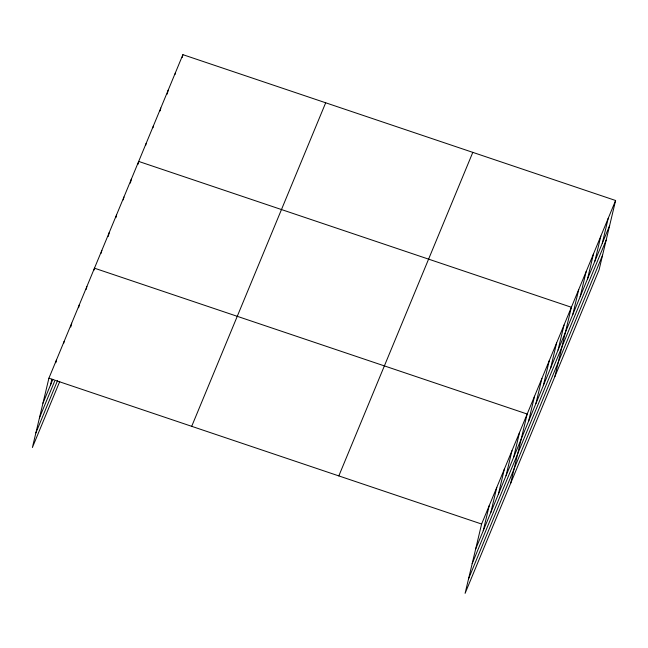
<?xml version="1.0" encoding="UTF-8"?>
<svg xmlns="http://www.w3.org/2000/svg" width="648" height="648" viewBox="0 0 648 648"><rect width="100%" height="100%" fill="white"/><g stroke="black" fill="none" stroke-linecap="round" stroke-linejoin="round"><path stroke-width="0.97" d="M615.6 200.499L481.61 524.038L465.102 593.341L599.092 269.803L615.6 200.499L182.898 54.659L48.908 378.197L32.4 447.501L59.729 381.502M50.544 384.896L51.913 379.121M55.817 362.75L56.506 359.859M63.642 343.456L64.095 341.528M70.77 327.046L71.693 323.19M78.594 307.751L79.283 304.86M86.184 289.413L86.873 286.529M94.009 270.119L94.47 268.191L527.172 414.031L510.656 483.343M101.145 253.287L101.833 250.395M108.289 236.455L109.204 232.6M115.887 217.696L116.575 214.812M123.258 199.9L123.946 197.016M130.394 183.068L131.317 179.221M137.992 164.317L138.68 161.425L571.382 307.265L554.874 376.569M145.589 145.557L146.051 143.629M152.96 127.761L153.422 125.834M160.105 110.93L160.793 108.038M167.241 94.098L168.156 90.242M175.073 74.374L175.527 72.455M182.209 57.542L182.898 54.659M483.238 530.736L489.208 505.699M490.836 512.398L496.797 487.369M498.425 494.068L504.387 469.031M506.023 475.737L511.985 450.7M513.613 457.399L519.575 432.37M528.574 421.273L534.535 396.236M535.945 403.477L541.906 378.44M543.316 385.682L549.277 360.653M550.679 367.886L556.648 342.857M558.05 350.09L564.011 325.061M572.792 314.507L578.753 289.47M580.163 296.711L586.124 271.674M587.525 278.915L593.495 253.878M594.896 261.12L600.858 236.083M602.267 243.324L608.229 218.295M42.946 403.226L52.82 379.396M39.463 417.839L54.651 381.17M35.883 432.896L57.518 380.643M191.703 426.319L325.693 102.781M338.823 475.907L472.805 152.369M475.648 549.067L609.638 225.528M472.165 563.679L606.155 240.141M468.585 578.737L602.567 255.199M48.908 378.197L481.61 524.038"/></g></svg>
